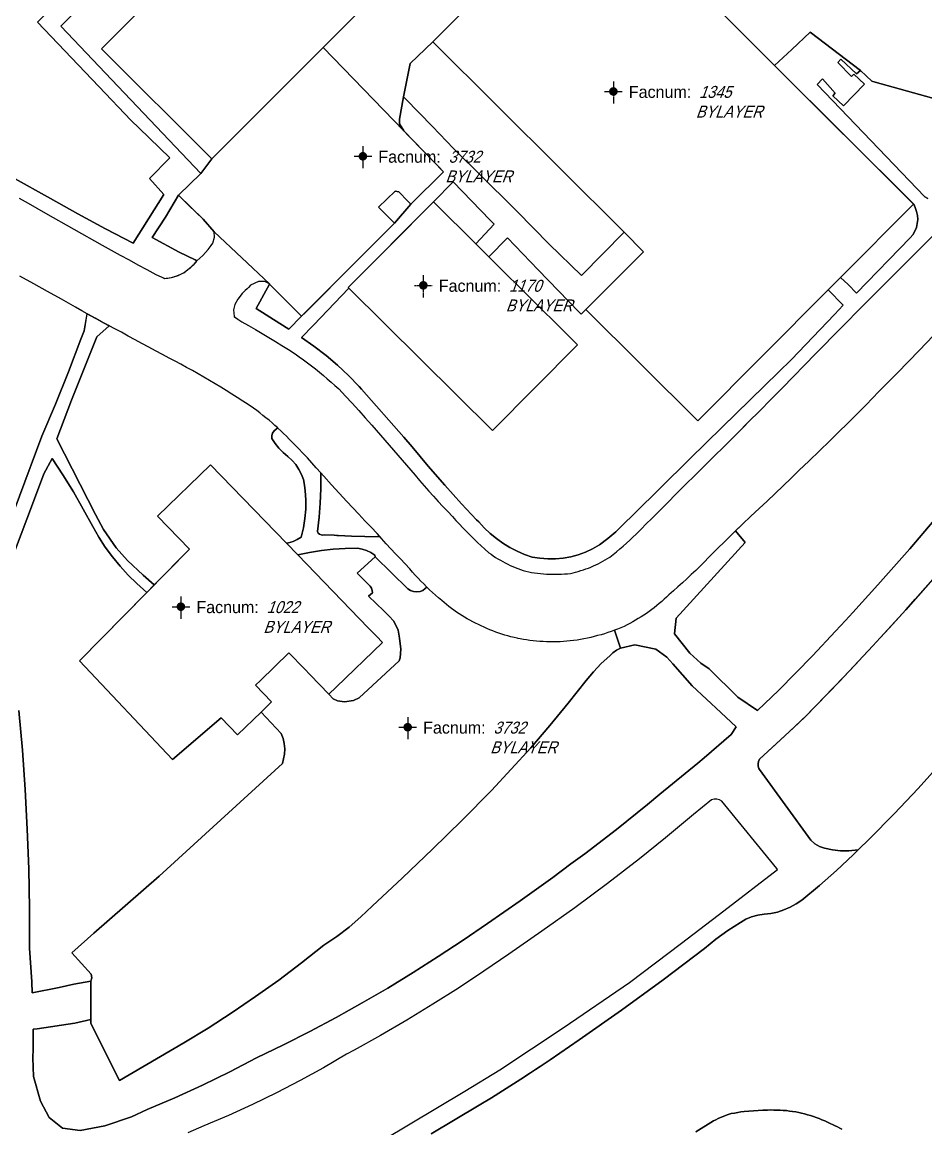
# Model space of a CAD drawing. Header units: inches. Extents: x 1273557 to 1282364, y 239587 to 246310.
# Drawn here: x 1277599.5 to 1277915.9, y 240897.6 to 241285.2 of the extents above; entities that cross this region are included whole.
import ezdxf
from ezdxf.enums import TextEntityAlignment as Align

# ---------------------------------------------------------------- set-up
doc = ezdxf.new("R2010")
doc.units = ezdxf.units.IN
doc.header["$MEASUREMENT"] = 0
doc.linetypes.add('DASHED2', pattern=[0.375, 0.25, -0.125])
doc.layers.add('BLDG-DATA', color=159, linetype='DASHED2', lineweight=30)
for name, color, linetype in [('BLDG-UW', 231, 'Continuous'), ('GRASS', 3, 'Continuous'), ('PATH', 253, 'Continuous'), ('PATH-ISLAND', 252, 'Continuous'), ('PRKG-DATA', 255, 'Continuous'), ('PRKG-UW', 6, 'Continuous'), ('STREET-NONUW', 4, 'Continuous'), ('STREET-UW', 50, 'Continuous'), ('STREET-UW-ISLAND', 20, 'Continuous')]:
    doc.layers.add(name, color=color, linetype=linetype)
doc.styles.add('SS_LITE', font='FRABK.TTF', dxfattribs={"height": 16})

# ---------------------------------------------------------------- blocks, each defined once
blk = doc.blocks.new('*U1')
for p, q in [((-3.08, 0), (3.08, 0)), ((0, 3.55), (0, -4.2))]:
    blk.add_line(p, q)
at = {"const_width": 1.5}
blk.add_lwpolyline([(-0.75, 0, 1), (0.75, 0, 1)], format="xyb", close=True, dxfattribs=at)
at = {"layer": 'BLDG-DATA', "color": 1, "style": 'SS_LITE'}
blk.add_text('Facnum:', height=4.2, dxfattribs=at).set_placement((27.26, -2.25), align=Align.RIGHT)
at = {"layer": 'BLDG-DATA', "color": 7, "style": 'SS_LITE', "oblique": 20, "width": 0.9, "flags": 8}
for tag, p in [('FACNUM', (29.98, -2.25)), ('OBJECT', (28.84, -9.16))]:
    blk.add_attdef(tag, p, '', height=4.2, dxfattribs=at)
blk = doc.blocks.new('*U8')
for p, q in [((-3.08, 0), (3.08, 0)), ((0, 3.55), (0, -4.2))]:
    blk.add_line(p, q)
at = {"const_width": 1.5}
blk.add_lwpolyline([(-0.75, 0, 1), (0.75, 0, 1)], format="xyb", close=True, dxfattribs=at)
at = {"layer": 'PRKG-DATA', "color": 1, "style": 'SS_LITE'}
blk.add_text('Facnum:', height=4.2, dxfattribs=at).set_placement((27.26, -2.25), align=Align.RIGHT)
at = {"layer": 'PRKG-DATA', "color": 7, "style": 'SS_LITE', "oblique": 20, "width": 0.9, "flags": 8}
for tag, p in [('FACNUM', (29.98, -2.25)), ('OBJECT', (28.84, -9.16))]:
    blk.add_attdef(tag, p, '', height=4.2, dxfattribs=at)

msp = doc.modelspace()

# ---------------------------------------------------------------- linework, layer by layer
at = {"layer": 'BLDG-UW'}
for points in [[(1277779.78, 241351.46), (1277754.67, 241376.51), (1277741.15, 241390.01), (1277689.63, 241338.39), (1277682.5, 241331.25), (1277627.22, 241275.85), (1277665.85, 241237.29), (1277704.86, 241276.38)], [(1277813.4, 241319.54), (1277798.79, 241334.08), (1277743.25, 241278.27), (1277743.37, 241278.15), (1277810.2, 241211.62), (1277817.03, 241204.82), (1277817.03, 241204.82), (1277817.03, 241204.82), (1277817.03, 241204.82), (1277817.03, 241204.82), (1277796.85, 241184.54), (1277835.99, 241145.58), (1277881.69, 241191.49), (1277885.98, 241195.8), (1277911.56, 241221.5), (1277862.9, 241270.02), (1277862.9, 241270.02)], [(1277763.09, 241202.81), (1277758.27, 241207.6), (1277744.09, 241221.66), (1277743.45, 241222.3), (1277713.66, 241192.27), (1277713.85, 241192.08), (1277764.13, 241142.2), (1277793.93, 241172.23), (1277788.33, 241177.78), (1277779.14, 241186.89)], [(1277695.96, 241098.62), (1277691.99, 241102.72), (1277665.43, 241130.15), (1277646.87, 241112.18), (1277658.03, 241100.65), (1277619.5, 241061.55), (1277652.06, 241026.93), (1277669.12, 241041.62), (1277674.89, 241035.66), (1277683.1, 241043.61), (1277686.76, 241047.16), (1277681.14, 241052.96), (1277682.93, 241054.69), (1277692.87, 241064.32), (1277692.87, 241064.32), (1277692.87, 241064.32), (1277698.29, 241058.73), (1277700.31, 241056.63), (1277706.89, 241049.85), (1277709.44, 241052.32), (1277725.62, 241067.98), (1277723.54, 241070.13), (1277720.67, 241073.09)]]:
    msp.add_lwpolyline(points, close=True, dxfattribs=at)
at = {"layer": 'GRASS'}
for points in [[(1277569.04, 241245.87), (1277609.4, 241223.49), (1277618.97, 241218.09), (1277628.63, 241212.86), (1277638.36, 241207.79), (1277649.13, 241224.8), (1277644.01, 241230.48), (1277651.15, 241237.7), (1277640.44, 241248.07), (1277637.69, 241250.74), (1277626.28, 241262.64), (1277604.87, 241285.25), (1277666, 241346.87), (1277665.88, 241346.98), (1277662.62, 241346.98), (1277657.52, 241352.03), (1277655.68, 241350.14), (1277652.44, 241351.96), (1277650.3, 241349.73), (1277637.78, 241360.77), (1277632.71, 241356.07), (1277627.33, 241361.11), (1277563.21, 241298.32)], [(1277917.87, 241258.65), (1277898.06, 241264.21), (1277896.97, 241264.52), (1277892.99, 241268.31), (1277891.56, 241267.13), (1277886.05, 241272.27), (1277884.99, 241271.11), (1277889.85, 241266.21), (1277890.65, 241267.04), (1277894.35, 241263.46), (1277887.01, 241255.87), (1277883.31, 241259.45), (1277884.15, 241260.32), (1277879.65, 241265.31), (1277877.85, 241263.36), (1277915.45, 241223.99), (1277916.55, 241223.42)], [(1277590.66, 241098.19), (1277606.36, 241140.25), (1277611.14, 241151.45), (1277615.7, 241162.76), (1277620.02, 241174.16), (1277621.15, 241177.06), (1277622.19, 241183.1), (1277620.41, 241184.11), (1277618.13, 241185.41), (1277613.27, 241188.14), (1277608.4, 241190.84), (1277603.51, 241193.54), (1277598.62, 241196.21)], [(1277923.52, 241180.67), (1277913.56, 241170.2), (1277905.89, 241162.44), (1277899.4, 241155.86), (1277897.16, 241153.52), (1277894.91, 241151.2), (1277892.64, 241148.9), (1277890.36, 241146.61), (1277888.06, 241144.33), (1277885.75, 241142.07), (1277882.19, 241138.56), (1277878.62, 241135.07), (1277875.04, 241131.6), (1277871.44, 241128.14), (1277868.67, 241125.46), (1277865.89, 241122.79), (1277863.09, 241120.13), (1277860.28, 241117.49), (1277857.46, 241114.86), (1277854.62, 241112.25), (1277851.62, 241109.38), (1277849.22, 241107.05), (1277852.62, 241102.93), (1277828.5, 241076.51), (1277827.83, 241070.93), (1277833.2, 241064.27), (1277837.08, 241060.66), (1277839.95, 241058.78), (1277849.99, 241048.79), (1277856.9, 241044.1), (1277864.41, 241051.23), (1277876.16, 241063.34), (1277884.23, 241071.93), (1277887.71, 241075.63), (1277890.26, 241078.43), (1277899.07, 241088.1), (1277910.24, 241100.75), (1277918.83, 241110.75)], [(1277598.35, 241044.1), (1277599.56, 241030.28), (1277600.53, 241016.44), (1277601.27, 241002.57), (1277601.77, 240988.69), (1277602.05, 240974.79), (1277602.09, 240960.89), (1277602.83, 240949.14), (1277602.97, 240945.2), (1277612.42, 240947.18), (1277617.57, 240948.26), (1277623.57, 240949.37), (1277623.89, 240950.49), (1277623.69, 240951.76), (1277616.88, 240959.3), (1277624.6, 240966.17), (1277647.47, 240986.17), (1277690.6, 241025.62), (1277691.34, 241028.82), (1277691.4, 241030.67), (1277691.23, 241032.53), (1277690.83, 241034.35), (1277690.2, 241036.1), (1277683.11, 241043.61), (1277674.89, 241035.66), (1277669.12, 241041.62), (1277652.06, 241026.93), (1277619.5, 241061.55), (1277643.12, 241085.52), (1277639.66, 241088.65), (1277636.64, 241091.58), (1277633.78, 241094.67), (1277631.09, 241097.92), (1277628.59, 241101.33), (1277626.28, 241104.87), (1277624.17, 241108.53), (1277620.88, 241114.67), (1277617.41, 241120.71), (1277613.77, 241126.63), (1277609.96, 241132.44), (1277607.04, 241127.01), (1277603.05, 241116.45), (1277595.13, 241095.42)], [(1277920.11, 241092.15), (1277908.82, 241079.36), (1277897.32, 241066.74), (1277885.62, 241054.3), (1277873.62, 241041.92), (1277869.5, 241038.02), (1277857.6, 241027.05), (1277857.26, 241026.29), (1277857.1, 241025.47), (1277857.15, 241024.64), (1277857.4, 241023.84), (1277857.65, 241023.43), (1277875.63, 240998.71), (1277877.01, 240997.47), (1277878.59, 240996.51), (1277880.33, 240995.87), (1277883.15, 240995.32), (1277886, 240995.03), (1277888.88, 240995.01), (1277892.22, 240995.29), (1277896.13, 240999.18), (1277904.72, 241007.92), (1277913.13, 241016.84), (1277921.37, 241025.92)], [(1277725.78, 240893.63), (1277754.43, 240910.83), (1277766.69, 240918.33), (1277788.91, 240932.97), (1277812.13, 240948.89), (1277830.32, 240962.61), (1277845.13, 240974), (1277863.95, 240988.49), (1277863.73, 240988.75), (1277844.39, 241012.35), (1277843.6, 241012.83), (1277842.71, 241013.08), (1277841.77, 241013.08), (1277840.86, 241012.85), (1277834.47, 241007.7), (1277824.71, 240999.5), (1277815.59, 240992.21), (1277804.35, 240983.54), (1277792.95, 240975.08), (1277781.41, 240966.81), (1277769.83, 240958.82), (1277761.16, 240952.84), (1277752.28, 240946.95), (1277743.28, 240941.24), (1277734.18, 240935.7), (1277724.97, 240930.34), (1277715.67, 240925.16), (1277713.01, 240923.74), (1277704.98, 240919.02), (1277696.82, 240914.52), (1277688.55, 240910.24), (1277680.16, 240906.18), (1277671.68, 240902.34), (1277663.09, 240898.73), (1277657.44, 240896.26)]]:
    msp.add_lwpolyline(points, dxfattribs=at)
for points in [[(1277682.5, 241331.25), (1277670.82, 241342.3), (1277612.99, 241283.85), (1277662.09, 241232.2), (1277665.85, 241237.29), (1277627.22, 241275.85)], [(1277743.37, 241278.15), (1277743.25, 241278.27), (1277735.29, 241270.7), (1277733.04, 241259.01), (1277733.64, 241258.39), (1277743.12, 241248.62), (1277750.55, 241240.95), (1277750.76, 241240.74), (1277770.86, 241220.8), (1277772.77, 241218.91), (1277783.95, 241207.4), (1277795.36, 241196.44), (1277810.2, 241211.62)], [(1277750.38, 241229.28), (1277743.45, 241222.3), (1277744.09, 241221.66), (1277758.3, 241207.57), (1277764.74, 241214.43), (1277763.33, 241215.89)], [(1277666.68, 241211.81), (1277662.81, 241216.16), (1277657.77, 241221.1), (1277654.24, 241224.57), (1277649.61, 241216.95), (1277644.94, 241209.84), (1277654.5, 241204.64), (1277660.03, 241201.98), (1277660.65, 241201.65), (1277662.79, 241203.54), (1277664.63, 241205.61), (1277665.62, 241206.97), (1277666.24, 241207.81), (1277666.86, 241209.89)], [(1277735.58, 241221.43), (1277733.45, 241223.6), (1277732.39, 241224.68), (1277731.32, 241225.77), (1277730.05, 241226), (1277724.26, 241220.43), (1277729.8, 241214.76)], [(1277885.98, 241195.8), (1277888.72, 241193.35), (1277891.59, 241190.3), (1277910.39, 241209.68), (1277911.28, 241210.78), (1277912.01, 241212.01), (1277912.54, 241213.33), (1277912.88, 241214.71), (1277913, 241216.12), (1277912.92, 241217.54), (1277912.64, 241218.93), (1277912.15, 241220.27), (1277911.61, 241221.45), (1277911.56, 241221.5)], [(1277796.85, 241184.54), (1277795.21, 241182.9), (1277794.36, 241183.79), (1277780.18, 241198.45), (1277769.34, 241209.67), (1277762.9, 241203), (1277763.09, 241202.81), (1277779.14, 241186.89), (1277788.33, 241177.78), (1277793.93, 241172.23), (1277764.13, 241142.2), (1277713.85, 241192.08), (1277713.84, 241192.08), (1277701.43, 241179.13), (1277697.24, 241174.76), (1277701.63, 241171.75), (1277705.86, 241168.52), (1277709.91, 241165.07), (1277713.79, 241161.42), (1277717.46, 241157.58), (1277718.23, 241156.7), (1277733.09, 241139.83), (1277736.07, 241136.45), (1277741.68, 241129.7), (1277747.43, 241123.07), (1277753.3, 241116.57), (1277758.6, 241110.95), (1277759.31, 241110.2), (1277761.23, 241108.1), (1277763.3, 241106.15), (1277765.5, 241104.35), (1277767.82, 241102.7), (1277770.26, 241101.22), (1277772.79, 241099.92), (1277775.4, 241098.8), (1277778.09, 241097.86), (1277780.77, 241097.43), (1277783.47, 241097.23), (1277786.19, 241097.26), (1277788.89, 241097.52), (1277791.56, 241098), (1277794.18, 241098.71), (1277796.74, 241099.63), (1277799.21, 241100.77), (1277801.57, 241102.11), (1277804.49, 241104.32), (1277807.27, 241106.71), (1277809.89, 241109.27), (1277813.59, 241112.92), (1277832.79, 241131.84), (1277833.24, 241132.29), (1277844.58, 241143.39), (1277864.32, 241162.64), (1277868.83, 241167.04), (1277883.83, 241182.83), (1277886.93, 241186.09), (1277881.69, 241191.49), (1277835.99, 241145.58)], [(1277697.33, 241182.2), (1277686.12, 241193.46), (1277681.41, 241184.9), (1277689.72, 241179.65), (1277692.81, 241177.69)], [(1277688.95, 241143.08), (1277687.99, 241143.96), (1277686.95, 241144.87), (1277685.91, 241145.76), (1277684.84, 241146.64), (1277683.77, 241147.51), (1277682.69, 241148.36), (1277681.59, 241149.19), (1277680.48, 241150.01), (1277678.6, 241151.28), (1277676.7, 241152.53), (1277674.79, 241153.76), (1277672.87, 241154.98), (1277670.93, 241156.17), (1277668.99, 241157.35), (1277667.03, 241158.51), (1277665.05, 241159.7), (1277663.07, 241160.87), (1277661.07, 241162.03), (1277659.07, 241163.17), (1277657.06, 241164.3), (1277655.04, 241165.41), (1277653.01, 241166.5), (1277650.98, 241167.58), (1277648.58, 241168.85), (1277646.18, 241170.13), (1277643.79, 241171.41), (1277641.41, 241172.7), (1277639.02, 241173.99), (1277636.64, 241175.28), (1277634.27, 241176.58), (1277631.94, 241177.8), (1277629.98, 241178.84), (1277629.59, 241179.04), (1277629.97, 241178.83), (1277625.64, 241175.02), (1277616.79, 241152.85), (1277611.65, 241139.23), (1277625.14, 241112.75), (1277627.9, 241107.54), (1277632.37, 241101.12), (1277636.32, 241096.7), (1277641.86, 241091.51), (1277645.66, 241088.09), (1277658.03, 241100.65), (1277646.87, 241112.18), (1277665.43, 241130.15), (1277691.99, 241102.72), (1277692.77, 241102.83), (1277694.32, 241103.29), (1277695.79, 241103.98), (1277697.13, 241104.87), (1277697.94, 241108.08), (1277698.49, 241111.33), (1277698.78, 241114.61), (1277698.81, 241117.88), (1277698.57, 241121.12), (1277698.38, 241123.06), (1277697.95, 241124.98), (1277697.28, 241126.83), (1277696.39, 241128.59), (1277695.29, 241130.24), (1277693.99, 241131.75), (1277692.52, 241133.09), (1277690.86, 241134.45), (1277689.36, 241135.97), (1277688.02, 241137.64), (1277686.86, 241139.45), (1277686.86, 241140.4), (1277687.14, 241141.3), (1277687.69, 241142.07), (1277688.42, 241142.62)], [(1277715.3, 241115.09), (1277713.2, 241117.33), (1277710.5, 241120.27), (1277707.81, 241123.22), (1277705.13, 241126.19), (1277704.09, 241127.36), (1277704.01, 241126.71), (1277704.01, 241121.79), (1277703.83, 241116.8), (1277703.45, 241111.81), (1277702.88, 241106.83), (1277703.15, 241106.28), (1277703.59, 241105.86), (1277704.14, 241105.61), (1277704.75, 241105.55), (1277705.34, 241105.71), (1277708.74, 241105.53), (1277709.6, 241105.48), (1277710.06, 241105.46), (1277714.77, 241105.25), (1277719.47, 241105.08), (1277724.77, 241104.97), (1277723.72, 241106.15), (1277721.61, 241108.39), (1277719.5, 241110.62), (1277717.4, 241112.86)], [(1277731.64, 241069.45), (1277731.13, 241072.31), (1277729.6, 241075.37), (1277727.91, 241077.32), (1277726.14, 241079.02), (1277720.77, 241084.13), (1277722.12, 241085.31), (1277722.05, 241086.16), (1277721.78, 241086.97), (1277721.32, 241087.69), (1277716.75, 241092.19), (1277723.05, 241097.95), (1277722.98, 241098.48), (1277721.6, 241099.44), (1277720.09, 241100.18), (1277718.49, 241100.69), (1277716.83, 241100.95), (1277712.62, 241100.89), (1277708.42, 241100.63), (1277704.23, 241100.17), (1277700.07, 241099.5), (1277695.96, 241098.62), (1277720.67, 241073.09), (1277723.54, 241070.13), (1277725.62, 241067.98), (1277709.44, 241052.32), (1277706.89, 241049.85), (1277708.41, 241048.28), (1277709.9, 241047.51), (1277712.39, 241047.15), (1277715.46, 241047.64), (1277717.49, 241048.56), (1277731.5, 241061.49), (1277731.82, 241062.54), (1277732.04, 241065.6)], [(1277847.67, 241035.69), (1277849.51, 241038.4), (1277844.08, 241043.42), (1277834.09, 241052.79), (1277827.26, 241060.48), (1277825.23, 241062.81), (1277821.34, 241065.59), (1277813.96, 241067.19), (1277809.01, 241065.99), (1277807.59, 241065.29), (1277806.3, 241064.36), (1277805.18, 241063.24), (1277802.24, 241060.57), (1277799.48, 241057.72), (1277796.91, 241054.7), (1277790.63, 241046.7), (1277784.17, 241038.84), (1277777.53, 241031.12), (1277770.72, 241023.55), (1277763.74, 241016.14), (1277753.54, 241005.75), (1277743.18, 240995.53), (1277732.65, 240985.48), (1277721.96, 240975.59), (1277718.05, 240971.82), (1277713.93, 240968.28), (1277709.61, 240964.97), (1277705.12, 240961.91), (1277697.3, 240955.72), (1277689.33, 240949.72), (1277681.21, 240943.93), (1277672.96, 240938.33), (1277664.57, 240932.94), (1277656.05, 240927.75), (1277633.55, 240914.57), (1277623.51, 240934.46), (1277623.52, 240935.94), (1277617.94, 240934.65), (1277604.69, 240932.7), (1277603.3, 240932.52), (1277603.37, 240925.58), (1277603.25, 240922.52), (1277603.49, 240915.95), (1277605.92, 240907.31), (1277608.91, 240901.59), (1277613.58, 240897.88), (1277619.74, 240897.06), (1277628.47, 240898.63), (1277637.81, 240901.88), (1277643.19, 240904.38), (1277652.97, 240908.53), (1277662.63, 240912.94), (1277672.17, 240917.61), (1277681.58, 240922.53), (1277690.95, 240927.06), (1277700.22, 240931.77), (1277709.41, 240936.65), (1277718.49, 240941.72), (1277719.3, 240942.19), (1277727.48, 240946.95), (1277736.37, 240952.36), (1277745.15, 240957.94), (1277753.83, 240963.68), (1277762.39, 240969.59), (1277773.89, 240977.52), (1277785.24, 240985.65), (1277791.62, 240990.39), (1277796.45, 240993.98), (1277807.51, 241002.51), (1277818.42, 241011.22), (1277822.73, 241014.79), (1277836.02, 241025.75), (1277838.26, 241027.59)]]:
    msp.add_lwpolyline(points, close=True, dxfattribs=at)
at = {"layer": 'PATH'}
for points in [[(1277598.44, 241223.52), (1277601.54, 241221.8), (1277604.63, 241220.05), (1277607.71, 241218.29), (1277627.53, 241207.07), (1277630.65, 241205.35), (1277633.77, 241203.64), (1277636.9, 241201.93), (1277640.03, 241200.23), (1277643.17, 241198.54), (1277646.32, 241196.86), (1277648.18, 241196.01), (1277649.33, 241195.47), (1277649.91, 241195.52), (1277650.49, 241195.59), (1277651.08, 241195.68), (1277651.65, 241195.79), (1277652.22, 241195.93), (1277652.79, 241196.09), (1277653.35, 241196.26), (1277653.91, 241196.46), (1277654.45, 241196.68), (1277654.99, 241196.93), (1277655.51, 241197.19), (1277656.03, 241197.47), (1277656.78, 241198.03), (1277657.52, 241198.61), (1277658.25, 241199.21), (1277658.96, 241199.82), (1277659.65, 241200.45), (1277660.34, 241201.1), (1277660.65, 241201.65), (1277660.03, 241201.98), (1277654.5, 241204.64), (1277644.94, 241209.84), (1277649.61, 241216.95), (1277654.24, 241224.57), (1277662.09, 241232.2), (1277637.54, 241258.03), (1277612.99, 241283.85), (1277641.91, 241313.08)], [(1277604.87, 241285.25), (1277626.28, 241262.64), (1277637.69, 241250.74), (1277640.44, 241248.07), (1277651.15, 241237.7), (1277644.01, 241230.48), (1277649.13, 241224.8), (1277638.36, 241207.79), (1277628.63, 241212.86), (1277618.97, 241218.09), (1277609.4, 241223.49), (1277569.04, 241245.87)], [(1277916.55, 241223.42), (1277915.45, 241223.99), (1277877.85, 241263.36), (1277879.65, 241265.31), (1277884.15, 241260.32), (1277883.31, 241259.45), (1277887.01, 241255.87), (1277894.35, 241263.46), (1277890.65, 241267.04), (1277889.85, 241266.21), (1277884.99, 241271.11), (1277886.05, 241272.27), (1277891.56, 241267.13), (1277892.99, 241268.31), (1277875.39, 241281.7), (1277868.92, 241275.65), (1277868.92, 241275.65), (1277862.9, 241270.02), (1277911.61, 241221.45), (1277912.15, 241220.27), (1277912.64, 241218.93), (1277912.92, 241217.54), (1277913, 241216.12), (1277912.88, 241214.71), (1277912.54, 241213.33), (1277912.01, 241212.01), (1277911.28, 241210.78), (1277910.39, 241209.68), (1277891.59, 241190.3), (1277888.72, 241193.35), (1277885.98, 241195.8), (1277881.7, 241191.5), (1277881.69, 241191.49), (1277886.93, 241186.09), (1277883.83, 241182.83), (1277868.83, 241167.04), (1277864.32, 241162.64), (1277849.22, 241147.92), (1277844.58, 241143.39), (1277833.24, 241132.29), (1277832.79, 241131.84), (1277813.59, 241112.92), (1277809.89, 241109.27), (1277807.27, 241106.71), (1277804.49, 241104.32), (1277801.57, 241102.11), (1277799.21, 241100.77), (1277796.74, 241099.63), (1277794.18, 241098.71), (1277791.56, 241098), (1277788.89, 241097.52), (1277786.19, 241097.26), (1277783.47, 241097.23), (1277780.77, 241097.43), (1277778.09, 241097.86), (1277775.4, 241098.8), (1277772.79, 241099.92), (1277770.26, 241101.22), (1277767.82, 241102.7), (1277765.5, 241104.35), (1277763.3, 241106.15), (1277761.23, 241108.1), (1277759.31, 241110.2), (1277758.6, 241110.95), (1277753.3, 241116.57), (1277747.43, 241123.07), (1277741.68, 241129.7), (1277736.07, 241136.45), (1277733.09, 241139.83), (1277718.23, 241156.7), (1277717.46, 241157.58), (1277713.79, 241161.42), (1277709.91, 241165.07), (1277705.86, 241168.52), (1277701.63, 241171.75), (1277697.24, 241174.76), (1277701.43, 241179.13), (1277713.84, 241192.08), (1277713.66, 241192.27), (1277728.04, 241206.77), (1277728.04, 241206.77), (1277743.45, 241222.3), (1277743.45, 241222.3), (1277750.38, 241229.28), (1277763.33, 241215.89), (1277764.74, 241214.43), (1277758.3, 241207.57), (1277762.9, 241203), (1277769.34, 241209.67), (1277780.18, 241198.45), (1277794.36, 241183.79), (1277795.21, 241182.9), (1277796.85, 241184.54), (1277817.03, 241204.82), (1277810.2, 241211.62), (1277795.36, 241196.44), (1277783.95, 241207.4), (1277772.77, 241218.91), (1277770.86, 241220.8), (1277750.76, 241240.74), (1277750.55, 241240.95), (1277743.12, 241248.62), (1277733.64, 241258.39), (1277733.04, 241259.01), (1277731.54, 241251.24), (1277731.56, 241249.64), (1277733.14, 241247.12), (1277734.75, 241245.45), (1277745.21, 241234.63), (1277747.02, 241232.76), (1277735.58, 241221.43), (1277729.8, 241214.76), (1277723.98, 241208.92), (1277716.11, 241201.03), (1277698.7, 241183.56), (1277697.33, 241182.2), (1277692.81, 241177.69), (1277689.72, 241179.65), (1277681.41, 241184.9), (1277686.12, 241193.46), (1277686.04, 241193.54), (1277684.47, 241194.33), (1277682.17, 241194.4), (1277679.46, 241193.12), (1277678.69, 241192.26), (1277678.29, 241191.87), (1277677.54, 241191.21), (1277676.45, 241190.17), (1277674.94, 241188.21), (1277673.92, 241186.31), (1277673.48, 241184.49), (1277673.67, 241182.09), (1277673.81, 241182), (1277674.97, 241181.24), (1277676.42, 241180.26), (1277678.78, 241178.92), (1277681.13, 241177.57), (1277683.47, 241176.19), (1277685.8, 241174.8), (1277688.12, 241173.4), (1277690.43, 241171.97), (1277692.72, 241170.54), (1277695.01, 241169.08), (1277696.47, 241168.05), (1277697.92, 241167), (1277699.35, 241165.93), (1277700.77, 241164.85), (1277702.18, 241163.75), (1277703.57, 241162.63), (1277704.95, 241161.49), (1277706.31, 241160.34), (1277707.66, 241159.16), (1277708.99, 241157.98), (1277710.31, 241156.77), (1277712.65, 241154.25), (1277714.98, 241151.72), (1277717.31, 241149.18), (1277719.62, 241146.64), (1277721.92, 241144.09), (1277724.97, 241140.6), (1277728.01, 241137.1), (1277731.04, 241133.59), (1277734.05, 241130.08), (1277737.06, 241126.56), (1277738.64, 241124.69), (1277740.23, 241122.84), (1277741.85, 241121), (1277743.48, 241119.18), (1277745.12, 241117.37), (1277746.79, 241115.58), (1277748.46, 241113.8), (1277750.16, 241112.03), (1277751.36, 241110.69), (1277752.57, 241109.37), (1277753.8, 241108.07), (1277755.04, 241106.78), (1277756.3, 241105.51), (1277757.58, 241104.25), (1277758.87, 241103.01), (1277760.18, 241101.79), (1277761.5, 241100.59), (1277762.84, 241099.4), (1277763.63, 241098.84), (1277764.43, 241098.29), (1277765.25, 241097.76), (1277766.07, 241097.25), (1277766.91, 241096.76), (1277767.75, 241096.28), (1277768.61, 241095.83), (1277769.48, 241095.39), (1277770.35, 241094.97), (1277771.24, 241094.57), (1277772.13, 241094.2), (1277773.03, 241093.84), (1277773.94, 241093.5), (1277774.86, 241093.18), (1277775.78, 241092.88), (1277776.81, 241092.68), (1277777.84, 241092.49), (1277778.88, 241092.33), (1277779.92, 241092.19), (1277780.96, 241092.08), (1277782, 241091.98), (1277783.05, 241091.91), (1277784.1, 241091.86), (1277785.15, 241091.84), (1277786.2, 241091.83), (1277787.24, 241091.85), (1277788.29, 241091.89), (1277789.34, 241091.96), (1277790.39, 241092.04), (1277791.43, 241092.15), (1277792.34, 241092.36), (1277793.25, 241092.59), (1277794.16, 241092.84), (1277795.05, 241093.11), (1277795.95, 241093.4), (1277796.83, 241093.71), (1277797.71, 241094.04), (1277798.58, 241094.39), (1277799.45, 241094.76), (1277800.3, 241095.15), (1277801.15, 241095.55), (1277801.99, 241095.98), (1277802.82, 241096.42), (1277803.63, 241096.88), (1277804.44, 241097.35), (1277805.24, 241097.85), (1277806.43, 241098.8), (1277807.61, 241099.76), (1277808.77, 241100.75), (1277809.92, 241101.74), (1277811.06, 241102.75), (1277812.19, 241103.78), (1277813.3, 241104.82), (1277814.39, 241105.88), (1277815.47, 241106.95), (1277816.54, 241108.04), (1277817.59, 241109.14), (1277820.27, 241111.78), (1277822.95, 241114.43), (1277825.61, 241117.09), (1277828.25, 241119.76), (1277830.89, 241122.45), (1277835.89, 241127.43), (1277840.91, 241132.39), (1277845.96, 241137.33), (1277849.89, 241141.26), (1277852.09, 241143.47), (1277852.09, 241143.47), (1277853.81, 241145.19), (1277857.72, 241149.14), (1277861.62, 241153.09), (1277865.51, 241157.06), (1277877.31, 241169.11), (1277885.99, 241177.9), (1277894.08, 241186.14), (1277903.85, 241195.88), (1277911.26, 241203.41), (1277920.61, 241212.76)], [(1277595.13, 241095.42), (1277603.05, 241116.45), (1277607.04, 241127.01), (1277609.96, 241132.44), (1277613.77, 241126.63), (1277617.41, 241120.71), (1277620.88, 241114.67), (1277624.17, 241108.53), (1277626.28, 241104.87), (1277628.59, 241101.33), (1277631.09, 241097.92), (1277633.78, 241094.67), (1277636.64, 241091.58), (1277639.66, 241088.65), (1277643.12, 241085.52), (1277645.66, 241088.09), (1277641.86, 241091.51), (1277636.32, 241096.7), (1277632.37, 241101.12), (1277627.9, 241107.54), (1277625.14, 241112.75), (1277611.65, 241139.23), (1277616.79, 241152.85), (1277625.64, 241175.02), (1277629.97, 241178.83), (1277622.18, 241183.05), (1277621.15, 241177.06), (1277620.02, 241174.16), (1277615.7, 241162.76), (1277611.14, 241151.45), (1277606.36, 241140.25), (1277590.66, 241098.19)], [(1277918.83, 241110.75), (1277910.24, 241100.75), (1277899.07, 241088.1), (1277890.26, 241078.43), (1277887.71, 241075.63), (1277884.23, 241071.93), (1277876.16, 241063.34), (1277864.41, 241051.23), (1277856.9, 241044.1), (1277849.99, 241048.79), (1277839.95, 241058.78), (1277837.08, 241060.66), (1277833.2, 241064.27), (1277827.83, 241070.93), (1277828.5, 241076.51), (1277852.62, 241102.93), (1277849.22, 241107.05), (1277848.64, 241106.48), (1277845.67, 241103.57), (1277842.73, 241100.63), (1277839.81, 241097.68), (1277838.32, 241096.17), (1277835.29, 241093.2), (1277833.75, 241091.73), (1277832.2, 241090.28), (1277830.63, 241088.85), (1277829.05, 241087.43), (1277827.46, 241086.03), (1277825.85, 241084.64), (1277825.04, 241083.85), (1277824.22, 241083.08), (1277823.38, 241082.32), (1277822.52, 241081.58), (1277821.65, 241080.86), (1277820.77, 241080.15), (1277819.88, 241079.47), (1277818.97, 241078.8), (1277818.04, 241078.14), (1277817.11, 241077.51), (1277816.16, 241076.89), (1277815.2, 241076.3), (1277814.23, 241075.72), (1277813.25, 241075.16), (1277812.26, 241074.62), (1277811.25, 241074.1), (1277810.24, 241073.6), (1277809.11, 241073.12), (1277807.96, 241072.67), (1277806.87, 241072.25), (1277809.01, 241065.99), (1277813.96, 241067.19), (1277821.34, 241065.59), (1277825.23, 241062.81), (1277827.26, 241060.48), (1277834.09, 241052.79), (1277844.08, 241043.42), (1277849.51, 241038.4), (1277847.67, 241035.69), (1277838.26, 241027.59), (1277836.02, 241025.75), (1277822.73, 241014.79), (1277818.42, 241011.22), (1277807.51, 241002.51), (1277796.45, 240993.98), (1277791.62, 240990.39), (1277785.24, 240985.65), (1277773.89, 240977.52), (1277762.39, 240969.59), (1277753.83, 240963.68), (1277745.15, 240957.94), (1277736.37, 240952.36), (1277727.48, 240946.95), (1277719.3, 240942.19), (1277718.49, 240941.72), (1277709.41, 240936.65), (1277700.22, 240931.77), (1277690.95, 240927.06), (1277681.58, 240922.53), (1277672.17, 240917.61), (1277662.63, 240912.94), (1277652.97, 240908.53), (1277643.19, 240904.38), (1277637.81, 240901.88), (1277628.47, 240898.63), (1277619.74, 240897.06), (1277613.58, 240897.88), (1277608.91, 240901.59), (1277605.92, 240907.31), (1277603.49, 240915.95), (1277603.25, 240922.52), (1277603.37, 240925.58), (1277603.3, 240932.52), (1277604.69, 240932.7), (1277617.94, 240934.65), (1277623.52, 240935.94), (1277623.57, 240949.37), (1277617.57, 240948.26), (1277612.42, 240947.18), (1277602.97, 240945.2), (1277602.83, 240949.14), (1277602.09, 240960.89), (1277602.05, 240974.79), (1277601.77, 240988.69), (1277601.27, 241002.57), (1277600.53, 241016.44), (1277599.56, 241030.28), (1277598.35, 241044.1)], [(1277742.66, 240895.92), (1277759.46, 240905.88), (1277763.75, 240908.49), (1277774.12, 240915.06), (1277784.37, 240921.81), (1277794.51, 240928.75), (1277809.31, 240939.15), (1277823.92, 240949.82), (1277838.34, 240960.75), (1277842.38, 240964.02), (1277846.58, 240967.08), (1277850.93, 240969.92), (1277852.83, 240971.04), (1277854.87, 240971.9), (1277857.01, 240972.47), (1277859.2, 240972.75), (1277861.57, 240973.04), (1277863.9, 240973.55), (1277866.16, 240974.29), (1277868.35, 240975.23), (1277870.44, 240976.38), (1277872.41, 240977.73), (1277878.59, 240982.81), (1277884.61, 240988.08), (1277890.46, 240993.54), (1277892.22, 240995.29), (1277888.88, 240995.01), (1277886, 240995.03), (1277883.15, 240995.32), (1277880.33, 240995.87), (1277878.59, 240996.51), (1277877.01, 240997.47), (1277875.63, 240998.71), (1277857.65, 241023.43), (1277857.4, 241023.84), (1277857.15, 241024.64), (1277857.1, 241025.47), (1277857.26, 241026.29), (1277857.6, 241027.05), (1277859.27, 241028.59), (1277861.82, 241030.94), (1277866.49, 241035.25), (1277869.93, 241038.43), (1277872.26, 241040.63), (1277874.03, 241042.34), (1277876.31, 241044.7), (1277878.04, 241046.48), (1277879.9, 241048.4), (1277883.76, 241052.38), (1277886.91, 241055.68), (1277889.07, 241057.97), (1277891.21, 241060.25), (1277893.83, 241063.02), (1277897.32, 241066.74), (1277899.87, 241069.54), (1277903.06, 241073.03), (1277908.82, 241079.36), (1277912.13, 241083.11), (1277920.11, 241092.15)], [(1277886.47, 240897.47), (1277885.71, 240897.89), (1277884.94, 240898.28), (1277884.17, 240898.66), (1277883.38, 240899.02), (1277882.42, 240899.49), (1277881.45, 240899.95), (1277880.48, 240900.38), (1277879.49, 240900.79), (1277878.5, 240901.19), (1277877.5, 240901.56), (1277876.49, 240901.91), (1277875.47, 240902.24), (1277874.45, 240902.55), (1277873.42, 240902.84), (1277872.38, 240903.11), (1277871.34, 240903.36), (1277870.3, 240903.58), (1277869.21, 240903.74), (1277868.12, 240903.87), (1277867.03, 240903.99), (1277865.93, 240904.08), (1277864.84, 240904.15), (1277863.74, 240904.2), (1277862.64, 240904.22), (1277861.54, 240904.23), (1277860.44, 240904.21), (1277858.8, 240904.15), (1277857.16, 240904.07), (1277855.53, 240903.98), (1277853.89, 240903.86), (1277852.26, 240903.73), (1277851.12, 240903.57), (1277849.98, 240903.38), (1277848.85, 240903.17), (1277847.72, 240902.94), (1277846.6, 240902.68), (1277845.72, 240902.35), (1277844.85, 240902), (1277843.99, 240901.63), (1277843.14, 240901.24), (1277842.3, 240900.82), (1277841.47, 240900.39), (1277835.31, 240896.57)]]:
    msp.add_lwpolyline(points, dxfattribs=at)
msp.add_lwpolyline([(1277719.47, 241105.08), (1277714.77, 241105.25), (1277710.06, 241105.46), (1277709.6, 241105.48), (1277708.74, 241105.53), (1277705.34, 241105.71), (1277704.75, 241105.55), (1277704.14, 241105.61), (1277703.59, 241105.86), (1277703.15, 241106.28), (1277702.88, 241106.83), (1277703.45, 241111.81), (1277703.83, 241116.8), (1277704.01, 241121.79), (1277704.01, 241126.71), (1277704.09, 241127.36), (1277702.46, 241129.17), (1277700.92, 241130.88), (1277699.36, 241132.57), (1277697.78, 241134.24), (1277696.19, 241135.9), (1277694.59, 241137.55), (1277692.97, 241139.18), (1277692, 241140.16), (1277691.02, 241141.13), (1277690.02, 241142.09), (1277689.01, 241143.03), (1277688.95, 241143.08), (1277688.42, 241142.62), (1277687.69, 241142.07), (1277687.14, 241141.3), (1277686.86, 241140.4), (1277686.86, 241139.45), (1277688.02, 241137.64), (1277689.36, 241135.97), (1277690.86, 241134.45), (1277692.52, 241133.09), (1277693.99, 241131.75), (1277695.29, 241130.24), (1277696.39, 241128.59), (1277697.28, 241126.83), (1277697.95, 241124.98), (1277698.38, 241123.06), (1277698.57, 241121.12), (1277698.81, 241117.88), (1277698.78, 241114.61), (1277698.49, 241111.33), (1277697.94, 241108.08), (1277697.13, 241104.87), (1277695.79, 241103.98), (1277694.32, 241103.29), (1277692.77, 241102.83), (1277691.99, 241102.72), (1277691.99, 241102.72), (1277695.96, 241098.62), (1277700.07, 241099.5), (1277704.23, 241100.17), (1277708.42, 241100.63), (1277712.62, 241100.89), (1277716.83, 241100.95), (1277718.49, 241100.69), (1277720.09, 241100.18), (1277721.6, 241099.44), (1277722.98, 241098.48), (1277723.05, 241097.95), (1277734.47, 241086.71), (1277735.45, 241086.12), (1277736.54, 241085.76), (1277737.68, 241085.65), (1277738.81, 241085.8), (1277739.78, 241086.16), (1277740.62, 241086.83), (1277741.21, 241087.29), (1277741.06, 241087.44), (1277740.05, 241088.45), (1277739.05, 241089.47), (1277738.08, 241090.51), (1277737.12, 241091.56), (1277736.17, 241092.63), (1277735.25, 241093.71), (1277733.57, 241095.46), (1277731.9, 241097.22), (1277730.24, 241098.99), (1277728.59, 241100.77), (1277726.96, 241102.55), (1277725.33, 241104.35), (1277724.77, 241104.97)], close=True, dxfattribs=at)
at = {"layer": 'PATH-ISLAND'}
msp.add_lwpolyline([(1277725.78, 240893.63), (1277754.43, 240910.83), (1277766.69, 240918.33), (1277788.91, 240932.97), (1277812.13, 240948.89), (1277830.32, 240962.61), (1277845.13, 240974), (1277863.95, 240988.49), (1277863.73, 240988.75), (1277844.39, 241012.35), (1277843.6, 241012.83), (1277842.71, 241013.08), (1277841.77, 241013.08), (1277840.86, 241012.85), (1277834.47, 241007.7), (1277824.71, 240999.5), (1277815.59, 240992.21), (1277804.35, 240983.54), (1277792.95, 240975.08), (1277781.41, 240966.81), (1277769.83, 240958.82), (1277761.16, 240952.84), (1277752.28, 240946.95), (1277743.28, 240941.24), (1277734.18, 240935.7), (1277724.97, 240930.34), (1277715.67, 240925.16), (1277713.01, 240923.74), (1277704.98, 240919.02), (1277696.82, 240914.52), (1277688.55, 240910.24), (1277680.16, 240906.18), (1277671.68, 240902.34), (1277663.09, 240898.73), (1277657.44, 240896.26)], dxfattribs=at)
at = {"layer": 'PRKG-UW'}
msp.add_lwpolyline([(1277813.4, 241319.54), (1277862.9, 241270.02), (1277868.92, 241275.65), (1277868.92, 241275.65), (1277875.39, 241281.7), (1277892.99, 241268.31), (1277896.97, 241264.52), (1277898.06, 241264.21), (1277917.87, 241258.65), (1277925.99, 241256.36), (1277931.22, 241254.96), (1277942.33, 241252.07), (1277944.24, 241251.6), (1277954.61, 241288.89)], dxfattribs=at)
for points in [[(1277745.21, 241234.63), (1277734.75, 241245.45), (1277733.14, 241247.12), (1277704.86, 241276.38), (1277665.85, 241237.29), (1277662.09, 241232.2), (1277654.24, 241224.57), (1277657.77, 241221.1), (1277662.81, 241216.16), (1277666.68, 241211.81), (1277686.04, 241193.54), (1277686.12, 241193.46), (1277697.33, 241182.2), (1277698.7, 241183.56), (1277716.11, 241201.03), (1277729.8, 241214.76), (1277724.26, 241220.43), (1277730.05, 241226), (1277731.32, 241225.77), (1277732.39, 241224.68), (1277733.45, 241223.6), (1277735.58, 241221.43), (1277747.02, 241232.76)], [(1277753.54, 241005.75), (1277763.74, 241016.14), (1277770.72, 241023.55), (1277777.53, 241031.12), (1277784.17, 241038.84), (1277790.63, 241046.7), (1277796.91, 241054.7), (1277799.48, 241057.72), (1277802.24, 241060.57), (1277805.18, 241063.24), (1277806.3, 241064.36), (1277807.59, 241065.29), (1277809.01, 241065.99), (1277806.87, 241072.25), (1277805.66, 241071.81), (1277804.49, 241071.42), (1277803.32, 241071.04), (1277802.14, 241070.69), (1277800.96, 241070.35), (1277799.77, 241070.04), (1277798.58, 241069.75), (1277797.38, 241069.47), (1277796.17, 241069.22), (1277794.97, 241068.99), (1277793.75, 241068.79), (1277792.54, 241068.6), (1277791.37, 241068.48), (1277790.19, 241068.38), (1277789.01, 241068.3), (1277787.83, 241068.24), (1277786.65, 241068.2), (1277785.47, 241068.19), (1277784.29, 241068.2), (1277783.82, 241068.21), (1277783.11, 241068.23), (1277781.93, 241068.28), (1277780.75, 241068.35), (1277779.57, 241068.44), (1277778.39, 241068.56), (1277777.22, 241068.7), (1277776.05, 241068.86), (1277774.95, 241069.04), (1277773.86, 241069.23), (1277773.16, 241069.37), (1277772.77, 241069.45), (1277771.69, 241069.7), (1277770.61, 241069.96), (1277769.54, 241070.24), (1277768.47, 241070.55), (1277767.41, 241070.88), (1277766.36, 241071.23), (1277765.31, 241071.6), (1277764.27, 241071.99), (1277763.24, 241072.4), (1277762.22, 241072.83), (1277761.2, 241073.28), (1277760.2, 241073.75), (1277759.2, 241074.21), (1277758.21, 241074.7), (1277757.23, 241075.2), (1277756.26, 241075.72), (1277755.3, 241076.26), (1277754.35, 241076.82), (1277753.41, 241077.4), (1277752.48, 241078), (1277751.57, 241078.61), (1277750.66, 241079.24), (1277749.77, 241079.89), (1277748.9, 241080.56), (1277748.03, 241081.25), (1277747.19, 241081.95), (1277746.35, 241082.67), (1277745.26, 241083.59), (1277744.19, 241084.53), (1277743.13, 241085.48), (1277742.08, 241086.45), (1277741.21, 241087.29), (1277740.62, 241086.83), (1277739.78, 241086.16), (1277738.81, 241085.8), (1277737.68, 241085.65), (1277736.54, 241085.76), (1277735.45, 241086.12), (1277734.47, 241086.71), (1277723.05, 241097.95), (1277716.75, 241092.19), (1277721.32, 241087.69), (1277721.78, 241086.97), (1277722.05, 241086.16), (1277722.12, 241085.31), (1277720.77, 241084.13), (1277726.14, 241079.02), (1277727.91, 241077.32), (1277729.6, 241075.37), (1277731.13, 241072.31), (1277731.64, 241069.45), (1277732.04, 241065.6), (1277731.82, 241062.54), (1277731.5, 241061.49), (1277717.49, 241048.56), (1277715.46, 241047.64), (1277712.39, 241047.15), (1277709.9, 241047.51), (1277708.41, 241048.28), (1277706.89, 241049.85), (1277700.31, 241056.63), (1277698.29, 241058.73), (1277692.87, 241064.32), (1277682.93, 241054.69), (1277681.14, 241052.96), (1277686.76, 241047.16), (1277683.11, 241043.61), (1277690.2, 241036.1), (1277690.83, 241034.35), (1277691.23, 241032.53), (1277691.4, 241030.67), (1277691.34, 241028.82), (1277690.6, 241025.62), (1277647.47, 240986.17), (1277624.6, 240966.17), (1277616.88, 240959.3), (1277623.69, 240951.76), (1277623.89, 240950.49), (1277623.57, 240949.37), (1277623.52, 240935.94), (1277623.51, 240934.46), (1277633.55, 240914.57), (1277656.05, 240927.75), (1277664.57, 240932.94), (1277672.96, 240938.33), (1277681.21, 240943.93), (1277689.33, 240949.72), (1277697.3, 240955.72), (1277705.12, 240961.91), (1277709.61, 240964.97), (1277713.93, 240968.28), (1277718.05, 240971.82), (1277721.96, 240975.59), (1277732.65, 240985.48), (1277743.18, 240995.53)]]:
    msp.add_lwpolyline(points, close=True, dxfattribs=at)
at = {"layer": 'STREET-NONUW'}
for points in [[(1277921.37, 241025.92), (1277913.13, 241016.84), (1277904.72, 241007.92), (1277896.13, 240999.18), (1277892.22, 240995.29), (1277890.46, 240993.54), (1277884.61, 240988.08), (1277878.59, 240982.81), (1277872.41, 240977.73), (1277870.44, 240976.38), (1277868.35, 240975.23), (1277866.16, 240974.29), (1277863.9, 240973.55), (1277861.57, 240973.04), (1277859.2, 240972.75), (1277857.01, 240972.47), (1277854.87, 240971.9), (1277852.83, 240971.04), (1277850.93, 240969.92), (1277846.58, 240967.08), (1277842.38, 240964.02), (1277838.34, 240960.75), (1277823.92, 240949.82), (1277809.31, 240939.15), (1277794.51, 240928.75), (1277784.37, 240921.81), (1277780.8, 240919.46), (1277774.12, 240915.06), (1277763.75, 240908.49), (1277759.46, 240905.88), (1277742.66, 240895.92)], [(1277835.31, 240896.57), (1277841.47, 240900.39), (1277842.3, 240900.82), (1277843.14, 240901.24), (1277843.99, 240901.63), (1277844.85, 240902), (1277845.72, 240902.35), (1277846.6, 240902.68), (1277847.72, 240902.94), (1277848.85, 240903.17), (1277849.98, 240903.38), (1277851.12, 240903.57), (1277852.26, 240903.73), (1277853.89, 240903.86), (1277855.53, 240903.98), (1277857.16, 240904.07), (1277858.8, 240904.15), (1277860.44, 240904.21), (1277861.54, 240904.23), (1277862.64, 240904.22), (1277863.74, 240904.2), (1277864.84, 240904.15), (1277865.93, 240904.08), (1277867.03, 240903.99), (1277868.12, 240903.87), (1277869.21, 240903.74), (1277870.3, 240903.58), (1277871.34, 240903.36), (1277872.38, 240903.11), (1277873.42, 240902.84), (1277874.45, 240902.55), (1277875.47, 240902.24), (1277876.49, 240901.91), (1277877.5, 240901.56), (1277878.5, 240901.19), (1277879.49, 240900.79), (1277880.48, 240900.38), (1277881.45, 240899.95), (1277882.42, 240899.49), (1277883.38, 240899.02), (1277884.17, 240898.66), (1277884.94, 240898.28), (1277885.71, 240897.89), (1277886.47, 240897.47)]]:
    msp.add_lwpolyline(points, dxfattribs=at)
at = {"layer": 'STREET-UW'}
msp.add_lwpolyline([(1277798.79, 241334.08), (1277813.4, 241319.54), (1277828.73, 241336.97), (1277820.68, 241344.13), (1277767.88, 241390.51), (1277763.55, 241385.9), (1277754.68, 241376.51), (1277779.78, 241351.46), (1277704.86, 241276.38), (1277733.14, 241247.12), (1277731.56, 241249.64), (1277731.54, 241251.24), (1277733.04, 241259.01), (1277735.29, 241270.7), (1277743.25, 241278.27)], close=True, dxfattribs=at)
for points in [[(1277598.44, 241223.52), (1277601.54, 241221.8), (1277604.63, 241220.05), (1277607.71, 241218.29), (1277607.71, 241218.29), (1277627.53, 241207.07), (1277630.65, 241205.35), (1277633.77, 241203.64), (1277636.9, 241201.93), (1277640.03, 241200.23), (1277643.17, 241198.54), (1277646.32, 241196.86), (1277646.32, 241196.86), (1277648.18, 241196.01), (1277649.42, 241195.43), (1277651.8, 241195.79), (1277654.11, 241196.49), (1277656.23, 241197.55), (1277658.67, 241199.55), (1277660.32, 241201.06), (1277660.65, 241201.65), (1277662.79, 241203.54), (1277664.63, 241205.61), (1277665.62, 241206.97), (1277666.24, 241207.81), (1277666.86, 241209.89), (1277666.68, 241211.81), (1277662.81, 241216.16), (1277654.24, 241224.57), (1277662.09, 241232.2), (1277665.85, 241237.29), (1277704.86, 241276.38), (1277779.78, 241351.46)], [(1277798.79, 241334.08), (1277743.25, 241278.27), (1277735.29, 241270.7), (1277733.04, 241259.01), (1277731.54, 241251.24), (1277731.56, 241249.64), (1277733.14, 241247.12), (1277747.02, 241232.76), (1277735.58, 241221.43), (1277729.8, 241214.76), (1277697.33, 241182.2), (1277686.12, 241193.46), (1277686.04, 241193.54), (1277684.47, 241194.33), (1277682.17, 241194.4), (1277679.46, 241193.12), (1277678.69, 241192.26), (1277678.29, 241191.87), (1277677.54, 241191.21), (1277676.45, 241190.17), (1277674.94, 241188.21), (1277673.92, 241186.31), (1277673.48, 241184.49), (1277673.67, 241182.09), (1277674.97, 241181.24), (1277676.42, 241180.26), (1277676.42, 241180.26), (1277678.78, 241178.92), (1277681.13, 241177.57), (1277683.47, 241176.19), (1277685.8, 241174.8), (1277688.12, 241173.4), (1277690.43, 241171.97), (1277692.72, 241170.54), (1277695.01, 241169.08), (1277695.01, 241169.08), (1277696.47, 241168.05), (1277697.92, 241167), (1277699.35, 241165.93), (1277700.77, 241164.85), (1277702.18, 241163.75), (1277703.57, 241162.63), (1277704.95, 241161.49), (1277706.31, 241160.34), (1277707.66, 241159.16), (1277708.99, 241157.98), (1277710.31, 241156.77), (1277710.31, 241156.77), (1277712.65, 241154.25), (1277714.98, 241151.72), (1277717.31, 241149.18), (1277719.62, 241146.64), (1277721.92, 241144.09), (1277721.92, 241144.09), (1277724.97, 241140.6), (1277728.01, 241137.1), (1277731.04, 241133.59), (1277734.05, 241130.08), (1277737.06, 241126.56), (1277737.06, 241126.56), (1277738.64, 241124.69), (1277740.23, 241122.84), (1277741.85, 241121), (1277743.48, 241119.18), (1277745.12, 241117.37), (1277746.79, 241115.58), (1277748.46, 241113.8), (1277750.16, 241112.03), (1277750.16, 241112.03), (1277751.36, 241110.69), (1277752.57, 241109.37), (1277753.8, 241108.07), (1277755.04, 241106.78), (1277756.3, 241105.51), (1277757.58, 241104.25), (1277758.87, 241103.01), (1277760.18, 241101.79), (1277761.5, 241100.59), (1277762.84, 241099.4), (1277762.84, 241099.4), (1277763.63, 241098.84), (1277764.43, 241098.29), (1277765.25, 241097.76), (1277766.07, 241097.25), (1277766.91, 241096.76), (1277767.75, 241096.28), (1277768.61, 241095.83), (1277769.48, 241095.39), (1277770.35, 241094.97), (1277771.24, 241094.57), (1277772.13, 241094.2), (1277773.03, 241093.84), (1277773.94, 241093.5), (1277774.86, 241093.18), (1277775.78, 241092.88), (1277775.78, 241092.88), (1277776.81, 241092.68), (1277777.84, 241092.49), (1277778.88, 241092.33), (1277779.92, 241092.19), (1277780.96, 241092.08), (1277782, 241091.98), (1277783.05, 241091.91), (1277784.1, 241091.86), (1277785.15, 241091.84), (1277786.2, 241091.83), (1277787.24, 241091.85), (1277788.29, 241091.89), (1277789.34, 241091.96), (1277790.39, 241092.04), (1277791.43, 241092.15), (1277791.43, 241092.15), (1277792.34, 241092.36), (1277793.25, 241092.59), (1277794.16, 241092.84), (1277795.05, 241093.11), (1277795.95, 241093.4), (1277796.83, 241093.71), (1277797.71, 241094.04), (1277798.58, 241094.39), (1277799.45, 241094.76), (1277800.3, 241095.15), (1277801.15, 241095.55), (1277801.99, 241095.98), (1277802.82, 241096.42), (1277803.63, 241096.88), (1277804.44, 241097.35), (1277805.24, 241097.85), (1277805.24, 241097.85), (1277806.43, 241098.8), (1277807.61, 241099.76), (1277808.77, 241100.75), (1277809.92, 241101.74), (1277811.06, 241102.75), (1277812.19, 241103.78), (1277813.3, 241104.82), (1277814.39, 241105.88), (1277815.47, 241106.95), (1277816.54, 241108.04), (1277817.59, 241109.14), (1277817.59, 241109.14), (1277820.27, 241111.78), (1277822.95, 241114.43), (1277825.61, 241117.09), (1277828.25, 241119.76), (1277830.89, 241122.45), (1277830.89, 241122.45), (1277835.89, 241127.43), (1277840.91, 241132.39), (1277845.96, 241137.33), (1277845.96, 241137.33), (1277849.89, 241141.26), (1277853.81, 241145.19), (1277857.72, 241149.14), (1277861.62, 241153.09), (1277865.51, 241157.06), (1277865.51, 241157.06), (1277877.31, 241169.11), (1277885.99, 241177.9), (1277894.08, 241186.14), (1277903.85, 241195.88), (1277911.26, 241203.41), (1277920.61, 241212.76)], [(1277923.52, 241180.67), (1277913.56, 241170.2), (1277905.89, 241162.44), (1277899.4, 241155.86), (1277897.16, 241153.52), (1277894.91, 241151.2), (1277892.64, 241148.9), (1277890.36, 241146.61), (1277888.06, 241144.33), (1277885.75, 241142.07), (1277882.19, 241138.56), (1277878.62, 241135.07), (1277875.04, 241131.6), (1277871.44, 241128.14), (1277868.67, 241125.46), (1277865.89, 241122.79), (1277863.09, 241120.13), (1277860.28, 241117.49), (1277857.46, 241114.86), (1277854.62, 241112.25), (1277851.62, 241109.38), (1277848.64, 241106.48), (1277845.67, 241103.57), (1277842.73, 241100.63), (1277839.81, 241097.68), (1277838.32, 241096.17), (1277838.32, 241096.17), (1277835.29, 241093.2), (1277833.75, 241091.73), (1277832.2, 241090.28), (1277830.63, 241088.85), (1277829.05, 241087.43), (1277827.46, 241086.03), (1277825.85, 241084.64), (1277825.04, 241083.85), (1277824.22, 241083.08), (1277823.38, 241082.32), (1277822.52, 241081.58), (1277821.65, 241080.86), (1277820.77, 241080.15), (1277819.88, 241079.47), (1277818.97, 241078.8), (1277818.04, 241078.14), (1277817.11, 241077.51), (1277816.16, 241076.89), (1277815.2, 241076.3), (1277814.23, 241075.72), (1277813.25, 241075.16), (1277812.26, 241074.62), (1277811.25, 241074.1), (1277810.24, 241073.6), (1277809.11, 241073.12), (1277807.96, 241072.67), (1277806.87, 241072.25), (1277805.66, 241071.81), (1277804.49, 241071.42), (1277803.32, 241071.04), (1277802.14, 241070.69), (1277800.96, 241070.35), (1277799.77, 241070.04), (1277798.58, 241069.75), (1277797.38, 241069.47), (1277796.17, 241069.22), (1277794.97, 241068.99), (1277793.75, 241068.79), (1277792.54, 241068.6), (1277791.37, 241068.48), (1277790.19, 241068.38), (1277789.01, 241068.3), (1277787.83, 241068.24), (1277786.65, 241068.2), (1277785.47, 241068.19), (1277784.29, 241068.2), (1277783.82, 241068.21), (1277783.11, 241068.23), (1277781.93, 241068.28), (1277780.75, 241068.35), (1277779.57, 241068.44), (1277778.39, 241068.56), (1277777.22, 241068.7), (1277776.05, 241068.86), (1277774.95, 241069.04), (1277773.86, 241069.23), (1277773.16, 241069.37), (1277772.77, 241069.45), (1277771.69, 241069.7), (1277770.61, 241069.96), (1277769.54, 241070.24), (1277768.47, 241070.55), (1277767.41, 241070.88), (1277766.36, 241071.23), (1277765.31, 241071.6), (1277764.27, 241071.99), (1277763.24, 241072.4), (1277762.22, 241072.83), (1277761.2, 241073.28), (1277760.2, 241073.75), (1277759.2, 241074.21), (1277758.21, 241074.7), (1277757.23, 241075.2), (1277756.26, 241075.72), (1277755.3, 241076.26), (1277754.35, 241076.82), (1277753.41, 241077.4), (1277752.48, 241078), (1277751.57, 241078.61), (1277750.66, 241079.24), (1277749.77, 241079.89), (1277748.9, 241080.56), (1277748.03, 241081.25), (1277747.19, 241081.95), (1277746.35, 241082.67), (1277745.26, 241083.59), (1277744.19, 241084.53), (1277743.13, 241085.48), (1277742.08, 241086.45), (1277741.06, 241087.44), (1277740.05, 241088.45), (1277739.05, 241089.47), (1277738.08, 241090.51), (1277737.12, 241091.56), (1277736.17, 241092.63), (1277735.25, 241093.71), (1277733.57, 241095.46), (1277731.9, 241097.22), (1277730.24, 241098.99), (1277728.59, 241100.77), (1277726.96, 241102.55), (1277725.33, 241104.35), (1277723.72, 241106.15), (1277721.61, 241108.39), (1277719.5, 241110.62), (1277717.4, 241112.86), (1277715.3, 241115.09), (1277713.2, 241117.33), (1277710.5, 241120.27), (1277707.81, 241123.22), (1277705.13, 241126.19), (1277704.09, 241127.36), (1277702.46, 241129.17), (1277700.92, 241130.88), (1277699.36, 241132.57), (1277697.78, 241134.24), (1277696.19, 241135.9), (1277694.59, 241137.55), (1277692.97, 241139.18), (1277692, 241140.16), (1277691.02, 241141.13), (1277690.02, 241142.09), (1277689.01, 241143.03), (1277688.95, 241143.08), (1277687.99, 241143.96), (1277686.95, 241144.87), (1277685.91, 241145.76), (1277684.84, 241146.64), (1277683.77, 241147.51), (1277682.69, 241148.36), (1277681.59, 241149.19), (1277680.48, 241150.01), (1277678.6, 241151.28), (1277676.7, 241152.53), (1277674.79, 241153.76), (1277672.87, 241154.98), (1277670.93, 241156.17), (1277668.99, 241157.35), (1277667.03, 241158.51), (1277665.05, 241159.7), (1277663.07, 241160.87), (1277661.07, 241162.03), (1277659.07, 241163.17), (1277657.06, 241164.3), (1277655.04, 241165.41), (1277653.01, 241166.5), (1277650.98, 241167.58), (1277648.58, 241168.85), (1277646.18, 241170.13), (1277643.79, 241171.41), (1277641.41, 241172.7), (1277639.02, 241173.99), (1277636.64, 241175.28), (1277634.27, 241176.58), (1277631.94, 241177.8), (1277629.98, 241178.84), (1277629.61, 241179.03), (1277627.3, 241180.28), (1277624.99, 241181.54), (1277622.7, 241182.81), (1277622.19, 241183.1), (1277620.41, 241184.11), (1277618.13, 241185.41), (1277613.27, 241188.14), (1277608.4, 241190.84), (1277603.51, 241193.54), (1277598.62, 241196.21)]]:
    msp.add_lwpolyline(points, dxfattribs=at)
at = {"layer": 'STREET-UW-ISLAND'}
msp.add_lwpolyline([(1277733.14, 241247.12), (1277704.86, 241276.38), (1277665.85, 241237.29), (1277662.09, 241232.2), (1277654.24, 241224.57), (1277657.77, 241221.1), (1277662.81, 241216.16), (1277666.68, 241211.81), (1277686.04, 241193.54), (1277686.12, 241193.46), (1277697.33, 241182.2), (1277698.7, 241183.56), (1277716.11, 241201.03), (1277729.8, 241214.76), (1277735.58, 241221.43), (1277747.02, 241232.76), (1277745.21, 241234.63), (1277734.75, 241245.45)], close=True, dxfattribs=at)

# ---------------------------------------------------------------- block references
at = {"layer": 'BLDG-DATA'}
ref = msp.add_blockref('*U1', (1277806.47, 241260.93), dxfattribs=at)
ref.add_attrib('FACNUM', '1345', (1277836.45, 241258.68), dxfattribs={"color": 7, "height": 4.2, "style": 'SS_LITE', "oblique": 20, "width": 0.9})
ref.add_attrib('OBJECT', 'BYLAYER', (1277835.31, 241251.78), dxfattribs={"color": 7, "height": 4.2, "style": 'SS_LITE', "oblique": 20, "width": 0.9})
ref = msp.add_blockref('*U1', (1277739.93, 241193.03), dxfattribs=at)
ref.add_attrib('FACNUM', '1170', (1277769.91, 241190.78), dxfattribs={"color": 7, "height": 4.2, "style": 'SS_LITE', "oblique": 20, "width": 0.9})
ref.add_attrib('OBJECT', 'BYLAYER', (1277768.77, 241183.88), dxfattribs={"color": 7, "height": 4.2, "style": 'SS_LITE', "oblique": 20, "width": 0.9})
ref = msp.add_blockref('*U1', (1277655.06, 241080.49), dxfattribs=at)
ref.add_attrib('FACNUM', '1022', (1277685.04, 241078.24), dxfattribs={"color": 7, "height": 4.2, "style": 'SS_LITE', "oblique": 20, "width": 0.9})
ref.add_attrib('OBJECT', 'BYLAYER', (1277683.9, 241071.33), dxfattribs={"color": 7, "height": 4.2, "style": 'SS_LITE', "oblique": 20, "width": 0.9})
at = {"layer": 'PRKG-DATA'}
ref = msp.add_blockref('*U8', (1277718.77, 241238.23), dxfattribs=at)
ref.add_attrib('FACNUM', '3732', (1277748.75, 241235.98), dxfattribs={"color": 7, "height": 4.2, "style": 'SS_LITE', "oblique": 20, "width": 0.9})
ref.add_attrib('OBJECT', 'BYLAYER', (1277747.61, 241229.07), dxfattribs={"color": 7, "height": 4.2, "style": 'SS_LITE', "oblique": 20, "width": 0.9})
ref = msp.add_blockref('*U8', (1277734.46, 241038.29), dxfattribs=at)
ref.add_attrib('FACNUM', '3732', (1277764.44, 241036.04), dxfattribs={"color": 7, "height": 4.2, "style": 'SS_LITE', "oblique": 20, "width": 0.9})
ref.add_attrib('OBJECT', 'BYLAYER', (1277763.3, 241029.13), dxfattribs={"color": 7, "height": 4.2, "style": 'SS_LITE', "oblique": 20, "width": 0.9})

doc.saveas('drawing.dxf')
